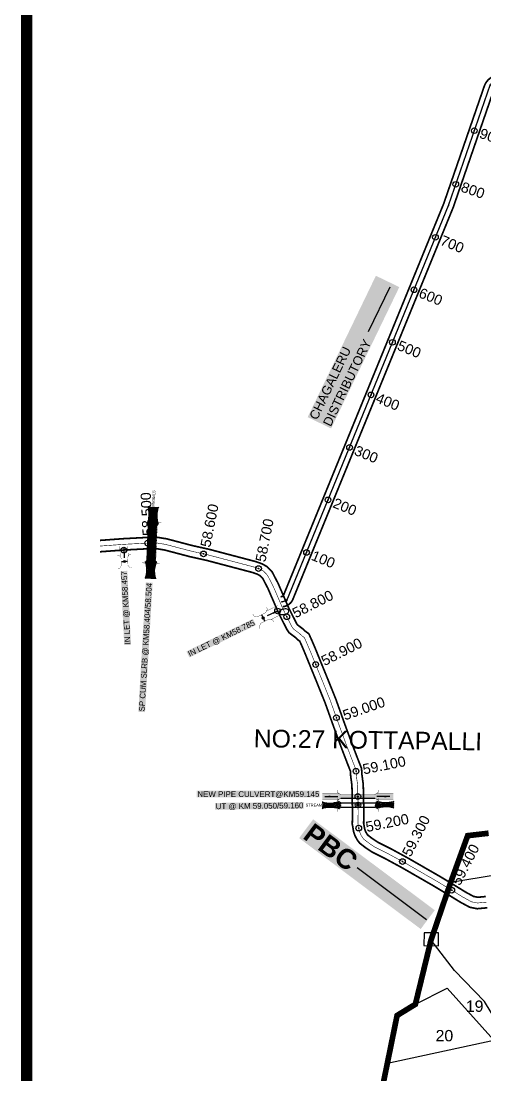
# Model space of a CAD drawing. Header units: inches. Extents: x 215816 to 245985, y 1583903 to 1595496.
# Drawn here: x 215816 to 216634, y 1589172 to 1591029 of the extents above; entities that cross this region are included whole.
import ezdxf
from ezdxf.enums import TextEntityAlignment as Align

# ---------------------------------------------------------------- set-up
doc = ezdxf.new("R2010")
doc.units = ezdxf.units.IN
doc.header["$MEASUREMENT"] = 0
doc.header["$PDMODE"] = 32
doc.header["$PDSIZE"] = 10
for name, pattern in [('ACAD_ISO02W100', [15, 12, -3]), ('ACAD_ISO03W100', [30, 12, -18]), ('HIDDEN2', [0.1875, 0.125, -0.0625])]:
    doc.linetypes.add(name, pattern=pattern)
for name, color, linetype in [('BLOCK', 72, 'Continuous'), ('BOUNDRY STONES', 240, 'Continuous'), ('CANAL1', 7, 'Continuous'), ('CSMark', 72, 'Continuous'), ('DIMENSION', 7, 'Continuous'), ('PAPER SIZE', 5, 'Continuous'), ('PLOTS', 7, 'Continuous'), ('PLOTS NO', 7, 'Continuous'), ('STRUCTURE', 5, 'Continuous'), ('text2', 7, 'Continuous'), ('Title', 7, 'Continuous'), ('VILLAGE BOUNDRY', 5, 'Continuous')]:
    doc.layers.add(name, color=color, linetype=linetype)
doc.styles.add('FONT1', font='Arial')
doc.styles.get("Standard").update_dxf_attribs({"font": 'arial.ttf'})
doc.dimstyles.get("Standard").update_dxf_attribs({"dimtxt": 0.18, "dimasz": 0.18, "dimexe": 0.18, "dimexo": 0.0625, "dimgap": 0.09, "dimtad": 0, "dimtih": 1, "dimtoh": 1, "dimdec": 4, "dimzin": 0, "dimdsep": 46, "dimtxsty": 'Standard', "dimcen": 0.09, "dimadec": 0, "dimazin": 0, "dimtfac": 1, "dimtdec": 4, "dimtofl": 0, "dimtmove": 0, "dimatfit": 3, "dimfxl": 1, "dimtolj": 1, "dimtzin": 0, "dimarcsym": 0})

# ---------------------------------------------------------------- blocks, each defined once
blk = doc.blocks.new('CIRCLE-BOX')
for p, q in [((-0.5, 0), (0.5, 0)), ((0, 0.5), (0, -0.5))]:
    blk.add_line(p, q)
blk.add_circle((0, 0), 0.2)
blk = doc.blocks.new('OT')
at = {"layer": 'STRUCTURE', "color": 190}
for points, const_width in [([(769775.2, 1706601.8), (769775.2, 1706597.8), (769769.2, 1706593.8), (769761.8, 1706593.8), (769754.4, 1706593.8), (769748.4, 1706597.8), (769748.4, 1706601.8)], 0.5), ([(769751.4, 1706595.8), (769729.4, 1706595.8)], 0.5), ([(769748.4, 1706573), (769748.4, 1706577), (769754.4, 1706581), (769761.8, 1706581), (769761.8, 1706581), (769761.8, 1706581), (769769.2, 1706581), (769775.2, 1706577), (769775.2, 1706573)], 0.5), ([(769761.8, 1706593.8), (769761.8, 1706581)], 2.5), ([(769751.4, 1706579), (769729.4, 1706579)], 0.5)]:
    blk.add_lwpolyline(points, dxfattribs=dict(at, const_width=const_width))
at = {"layer": 'STRUCTURE', "color": 0}
blk.add_circle((769761.8, 1706587.4), 1.87, dxfattribs=at)
blk.add_leader([(769732.6, 1706587.4), (769753.8, 1706587.4)], dimstyle='Standard', override={"dimasz": 10, "dimgap": 0.09, "dimtad": 0}, dxfattribs=at)
blk = doc.blocks.new('UT')
at = {"layer": 'STRUCTURE'}
h = blk.add_hatch(dxfattribs=at)
h.set_pattern_fill('DASH', color=150, scale=8, angle=-39.6278, style=0)
h.set_pattern_definition([(320.372247933, (-4370.464, -6260.8811), (1.40800153113, 0.132407282), [1, -1])])
h.paths.add_polyline_path([(765163, 1700681.9), (765165.6, 1700680.6), (765167.2, 1700680.3), (765169.1, 1700680), (765172.4, 1700679.6), (765176.4, 1700679.3), (765179.5, 1700679.5), (765183.1, 1700679.9), (765187.7, 1700680.9), (765188.9, 1700681.2), (765193.1, 1700682.2), (765196.1, 1700680.2), (765196.1, 1700672.2), (765193.1, 1700670.2), (765190.5, 1700670.8), (765188.1, 1700671.3), (765185.5, 1700671.8), (765183.6, 1700672.1), (765181, 1700672.5), (765180.3, 1700672.5), (765178.5, 1700672.6), (765176.7, 1700672.6), (765174.6, 1700672.5), (765172.5, 1700672.3), (765170.4, 1700672), (765168.5, 1700671.7), (765166.1, 1700671.2), (765165, 1700670.8), (765163, 1700669.7)])
h.paths.add_polyline_path([(765259.1, 1700682.2), (765256.1, 1700680.2), (765256.1, 1700672.2), (765259.1, 1700670.2), (765261.9, 1700671), (765264.4, 1700671.6), (765266.4, 1700672), (765269.1, 1700672.5), (765272.7, 1700673), (765276.1, 1700673.1), (765278.6, 1700672.9), (765281.2, 1700672.7), (765283.9, 1700672.3), (765286.4, 1700671.9), (765288, 1700671.3), (765289.2, 1700670.6), (765289.1, 1700682.7), (765287.6, 1700681.8), (765285.7, 1700681.2), (765283, 1700680.7), (765281.2, 1700680.4), (765276.7, 1700679.9), (765272.7, 1700679.9), (765268.7, 1700680.3), (765264.8, 1700681), (765261.2, 1700681.7)])
at = {"layer": 'STRUCTURE', "color": 150, "const_width": 0.628}
for points in [[(765190.1, 1700688.2), (765190.1, 1700684.2), (765196.1, 1700680.2), (765256.1, 1700680.2), (765262.1, 1700684.2), (765262.1, 1700688.2)], [(765190.1, 1700664.2), (765190.1, 1700668.2), (765196.1, 1700672.2), (765256.1, 1700672.2), (765262.1, 1700668.2), (765262.1, 1700664.2)]]:
    blk.add_lwpolyline(points, dxfattribs=at)
at = {"layer": 'STRUCTURE', "color": 150}
for points in [[(765196.1, 1700680.2), (765256.1, 1700680.2)], [(765196.1, 1700672.2), (765256.1, 1700672.2)], [(765196.1, 1700672.2), (765256.1, 1700672.2)]]:
    blk.add_lwpolyline(points, dxfattribs=at)
at = {"layer": 'STRUCTURE', "color": 0}
blk.add_circle((765226.1, 1700676.2), 1.89, dxfattribs=at)
at = {"layer": 'STRUCTURE', "color": 150}
for points in [[(765163, 1700681.9), (765164.4, 1700681.1), (765167.9, 1700680.2), (765171.2, 1700679.8), (765176.1, 1700679.4), (765184.7, 1700680.3), (765193.1, 1700682.2)], [(765289.1, 1700682.7), (765287.8, 1700681.9), (765284.3, 1700680.9), (765280.9, 1700680.4), (765276.1, 1700679.8), (765267.4, 1700680.5), (765259.1, 1700682.2)], [(765163, 1700669.7), (765164.3, 1700670.6), (765167.8, 1700671.6), (765171.2, 1700672.1), (765176, 1700672.6), (765184.7, 1700672), (765193.1, 1700670.2)], [(765289.2, 1700670.6), (765287.8, 1700671.4), (765284.2, 1700672.3), (765280.9, 1700672.7), (765276.1, 1700673.1), (765267.4, 1700672.2), (765259.1, 1700670.2)]]:
    blk.add_spline(points, degree=3, dxfattribs=at)
at = {"layer": 'STRUCTURE', "color": 0}
blk.add_text('STREAM', height=5, dxfattribs=at).set_placement((765148.2, 1700675.8), align=Align.MIDDLE_CENTER)
for points in [[(765190.9, 1700676), (765164.2, 1700675.8)], [(765289.3, 1700676.7), (765265.4, 1700676.4)]]:
    blk.add_leader(points, dimstyle='Standard', override={"dimasz": 10, "dimgap": 0.09, "dimtad": 0}, dxfattribs=at)
blk = doc.blocks.new('SLB')
at = {"layer": 'STRUCTURE'}
h = blk.add_hatch(dxfattribs=at)
h.set_pattern_fill('DOTS', color=6, scale=20, angle=320.3722, style=0)
h.set_pattern_definition([(320.372247934, (-159.4327, -72.9564), (1.2786241598, 0.5641323054), [0, -1.25])])
h.paths.add_polyline_path([(769699.5, 1706871.1), (769699.5, 1706861.1), (769729.1, 1706861.1), (769732.1, 1706863.1), (769792.1, 1706863.1), (769795.1, 1706861.1), (769824.7, 1706861.1), (769824.7, 1706871.1), (769795.1, 1706871.1), (769792.1, 1706869.1), (769732.1, 1706869.1), (769729.1, 1706871.1)])
at = {"layer": 'STRUCTURE', "color": 6, "const_width": 0.628}
for points in [[(769726.1, 1706877.1), (769726.1, 1706873.1), (769732.1, 1706869.1), (769792.1, 1706869.1), (769798.1, 1706873.1), (769798.1, 1706877.1)], [(769726.1, 1706855.1), (769726.1, 1706859.1), (769732.1, 1706863.1), (769792.1, 1706863.1), (769798.1, 1706859.1), (769798.1, 1706855.1)]]:
    blk.add_lwpolyline(points, dxfattribs=at)
at = {"layer": 'STRUCTURE', "color": 6, "linetype": 'ACAD_ISO02W100', "ltscale": 0.5, "const_width": 0.5}
for points in [[(769699.5, 1706871.1), (769729.1, 1706871.1)], [(769699.5, 1706861.1), (769729.1, 1706861.1)], [(769795.1, 1706871.1), (769824.7, 1706871.1)], [(769795.1, 1706861.1), (769824.7, 1706861.1)]]:
    blk.add_lwpolyline(points, dxfattribs=at)
at = {"layer": 'STRUCTURE', "color": 6}
blk.add_lwpolyline([(769732.1, 1706863.1), (769792.1, 1706863.1)], dxfattribs=at)
blk.add_lwpolyline([(769732.1, 1706863.1), (769792.1, 1706863.1)], dxfattribs=at)
at = {"layer": 'STRUCTURE', "color": 0}
blk.add_circle((769762.1, 1706866.1), 1.24, dxfattribs=at)
for points in [[(769703.8, 1706866), (769726.7, 1706866)], [(769818.6, 1706865.8), (769795.7, 1706865.8)]]:
    blk.add_leader(points, dimstyle='Standard', override={"dimasz": 10, "dimgap": 0.09, "dimtad": 0}, dxfattribs=at)
blk = doc.blocks.new('SP')
at = {"layer": 'STRUCTURE'}
h = blk.add_hatch(dxfattribs=at)
h.set_pattern_fill('DASH', color=256, scale=8, style=0)
edge = h.paths.add_edge_path()
edge.add_spline(control_points=[(769825.7, 1706742.1), (769825.3, 1706741.8), (769823.8, 1706740.8), (769820.9, 1706740.3), (769817, 1706739.7), (769811.4, 1706738.9), (769804, 1706739.7), (769798.4, 1706741), (769795.6, 1706741.6)], knot_values=[0, 0, 0, 0, 1.613557, 5.24513, 8.624976, 13.470124, 22.190216, 30.746377, 30.746377, 30.746377, 30.746377], degree=3, periodic=0)
edge.add_line((769795.6, 1706741.6), (769792.6, 1706739.6))
edge.add_line((769792.6, 1706739.6), (769732.6, 1706739.6))
edge.add_line((769732.6, 1706739.6), (769729.6, 1706741.6))
edge.add_spline(control_points=[(769729.6, 1706741.6), (769726.9, 1706740.9), (769721.3, 1706739.5), (769713.9, 1706738.5), (769708.3, 1706739.1), (769704.4, 1706739.6), (769701.5, 1706740), (769700, 1706741), (769699.5, 1706741.3)], knot_values=[0, 0, 0, 0, 8.556161, 17.276253, 22.121402, 25.501247, 29.13282, 30.746377, 30.746377, 30.746377, 30.746377], degree=3, periodic=0)
edge.add_line((769699.5, 1706741.3), (769699.5, 1706722.1))
edge.add_spline(control_points=[(769699.5, 1706722.1), (769700, 1706722.4), (769701.4, 1706723.4), (769704.3, 1706724), (769708.2, 1706724.5), (769713.8, 1706725.3), (769721.2, 1706724.5), (769726.8, 1706723.3), (769729.6, 1706722.6)], knot_values=[0, 0, 0, 0, 1.613557, 5.24513, 8.624976, 13.470124, 22.190216, 30.746377, 30.746377, 30.746377, 30.746377], degree=3, periodic=0)
edge.add_line((769729.6, 1706722.6), (769732.6, 1706724.6))
edge.add_line((769732.6, 1706724.6), (769792.6, 1706724.6))
edge.add_line((769792.6, 1706724.6), (769795.6, 1706722.6))
edge.add_spline(control_points=[(769795.6, 1706722.6), (769798.4, 1706723.3), (769803.9, 1706724.8), (769811.3, 1706725.8), (769817, 1706725.1), (769820.9, 1706724.7), (769823.8, 1706724.2), (769825.2, 1706723.3), (769825.7, 1706723)], knot_values=[0, 0, 0, 0, 8.556161, 17.276253, 22.121402, 25.501247, 29.13282, 30.746377, 30.746377, 30.746377, 30.746377], degree=3, periodic=0)
edge.add_line((769825.7, 1706723), (769825.7, 1706742.1))
h.paths.add_polyline_path([(769764.2, 1706732.1, -1), (769761.1, 1706732.1, -1)], flags=0)
h.paths.add_polyline_path([(769761.1, 1706732.1, 1), (769764.2, 1706732.1, 1)], flags=16)
at = {"layer": 'STRUCTURE', "const_width": 0.628}
for points in [[(769726.6, 1706747.6), (769726.6, 1706743.6), (769732.6, 1706739.6), (769792.6, 1706739.6), (769798.6, 1706743.6), (769798.6, 1706747.6)], [(769726.6, 1706716.6), (769726.6, 1706720.6), (769732.6, 1706724.6), (769792.6, 1706724.6), (769798.6, 1706720.6), (769798.6, 1706716.6)]]:
    blk.add_lwpolyline(points, dxfattribs=at)
at = {"layer": 'STRUCTURE', "color": 3}
blk.add_lwpolyline([(769732.6, 1706724.6), (769792.6, 1706724.6)], dxfattribs=at)
blk.add_lwpolyline([(769732.6, 1706724.6), (769792.6, 1706724.6)], dxfattribs=at)
at = {"layer": 'STRUCTURE', "color": 0}
blk.add_circle((769762.6, 1706732.1), 1.55, dxfattribs=at)
at = {"layer": 'STRUCTURE'}
for points in [[(769699.5, 1706741.3), (769700.9, 1706740.5), (769704.4, 1706739.6), (769707.8, 1706739.2), (769712.6, 1706738.8), (769721.3, 1706739.7), (769729.6, 1706741.6)], [(769825.7, 1706742.1), (769824.3, 1706741.3), (769820.8, 1706740.3), (769817.5, 1706739.8), (769812.7, 1706739.2), (769804, 1706739.9), (769795.6, 1706741.6)], [(769699.5, 1706722.1), (769700.9, 1706723), (769704.4, 1706724), (769707.7, 1706724.5), (769712.5, 1706725), (769721.2, 1706724.4), (769729.6, 1706722.6)], [(769825.7, 1706723), (769824.3, 1706723.8), (769820.8, 1706724.7), (769817.4, 1706725.1), (769812.6, 1706725.5), (769803.9, 1706724.6), (769795.6, 1706722.6)]]:
    blk.add_spline(points, degree=3, dxfattribs=at)
at = {"layer": 'STRUCTURE', "color": 0}
blk.add_text('STREAM', height=5, dxfattribs=at).set_placement((769684.3, 1706732.1), align=Align.MIDDLE_CENTER)
for points in [[(769727.4, 1706732.1), (769700.8, 1706732.1)], [(769824.4, 1706732.1), (769800.5, 1706732.1)]]:
    blk.add_leader(points, dimstyle='Standard', override={"dimasz": 10, "dimgap": 0.09, "dimtad": 0}, dxfattribs=at)
blk = doc.blocks.new('8888')
at = {"layer": 'Title', "color": 5, "insert": (195105.1, 1605625), "char_height": 23, "width": 173.819, "attachment_point": 1, "rotation": 320.8039, "bg_fill": 1, "box_fill_scale": 1.1, "bg_fill_color": 7, "bg_fill_true_color": 16777215, "bg_fill_transparency": 0}
blk.add_mtext('\\pxql;{\\fArial|b1|i0|c0|p34;\\C1;PBC}', dxfattribs=at)
at = {"layer": 'Title', "color": 1}
blk.add_leader([(195232.7, 1605504.6), (195154, 1605569)], dimstyle='Standard', override={"dimtxt": 5, "dimasz": 50, "dimgap": 0.09, "dimtad": 0, "dimzin": 2}, dxfattribs=at)

msp = doc.modelspace()

# ---------------------------------------------------------------- linework, layer by layer
at = {"color": 5, "const_width": 20}
msp.add_lwpolyline([(215826.3046, 1593914.89263), (229280.17091, 1593914.89263), (229280.17091, 1584434.03049), (215826.3046, 1584434.03049)], close=True, dxfattribs=at)
at = {"layer": 'BOUNDRY STONES'}
msp.add_lwpolyline([(216552.583, 1589422.66595), (216527.11959, 1589423.02439), (216526.79756, 1589400.14744), (216552.26097, 1589399.789)], close=True, dxfattribs=at)
at = {"layer": 'CANAL1', "color": 200, "linetype": 'ByBlock', "ltscale": 40, "const_width": 3, "elevation": 90.479}
for points in [[(216274.04763, 1590014.78568), (216276.92318, 1590015.4247, 0.2456371543), (216279.04865, 1590017.21643), (216561.57616, 1590707.17835), (216633.25807, 1590914.47467, -0.1663253185), (216644.80682, 1590929.27679), (216811.86875, 1591038.39817), (217017.45073, 1591189.61953, -0.0684641651), (217024.39733, 1591193.39188), (217291.70022, 1591294.24242, 0.0828679249), (217294.83178, 1591296.06103), (218414.73996, 1592223.17488)], [(216277.95237, 1589997.21432), (216280.82793, 1589997.85333, 0.2456371543), (216295.70621, 1590010.39544), (216578.42384, 1590700.82165), (216650.26971, 1590908.59214, -0.1663253185), (216654.65027, 1590914.20674), (216822.13125, 1591023.60183), (217028.11642, 1591175.11977, -0.0684641651), (217030.75134, 1591176.55066), (217298.05424, 1591277.4012, 0.0828679249), (217306.31015, 1591282.19571), (218426.21833, 1592209.30957)]]:
    msp.add_lwpolyline(points, format="xyb", dxfattribs=at)
at = {"layer": 'CANAL1', "color": 1, "linetype": 'HIDDEN2', "ltscale": 5, "const_width": 2, "elevation": 90.479}
msp.add_lwpolyline([(216276, 1590006), (216278.87556, 1590006.63901, 0.2456371543), (216287.37743, 1590013.80594), (216570, 1590704), (216641.76389, 1590911.5334, -0.1663253185), (216649.72855, 1590921.74177), (216817, 1591031), (217022.78358, 1591182.36965, -0.0684641651), (217027.57433, 1591184.97127), (217294.87723, 1591285.82181, 0.0828679249), (217300.57097, 1591289.12837), (218420.47914, 1592216.24223)], format="xyb", dxfattribs=at)
at = {"layer": 'CANAL1', "color": 1, "ltscale": 4, "const_width": 3}
for points in [[(215955.43275, 1590114.16168), (215997.49629, 1590117.2222), (216053.05128, 1590120.10165), (216072.93659, 1590116.96762), (216118.26476, 1590105.05415), (216148.5758, 1590098.29025), (216184.62594, 1590088.78343), (216230.88564, 1590076.60717), (216241.58323, 1590072.75468), (216250.31515, 1590067.80443), (216259.1029, 1590058.61011), (216269.74727, 1590038.16025), (216279.2147, 1590016.26162), (216287.03071, 1589998.01174), (216292.94269, 1589985.88985), (216297.6386, 1589976.81771), (216302.37105, 1589967.46881), (216303.69099, 1589965.47944), (216308.21636, 1589962.03899), (216312.69979, 1589958.67777), (216317.87137, 1589953.94568), (216323.87141, 1589949.55158), (216329.22155, 1589937.71587), (216335.99259, 1589921.81431), (216346.39508, 1589896.197), (216354.12872, 1589877.35811), (216371.18275, 1589835.12809), (216386.94167, 1589791.08277), (216400.10439, 1589755.42048), (216410.02185, 1589729.52174), (216416.76472, 1589712.42659), (216417.53548, 1589701.00188), (216419.80413, 1589683.94646), (216420.82076, 1589635.462), (216420.48991, 1589615.73025), (216422.21262, 1589606.11213), (216423.77313, 1589601.51913), (216426.15295, 1589597.15763), (216427.91285, 1589594.84692), (216435.86786, 1589588.74589), (216445.2657, 1589582.4905), (216468.52317, 1589570.84112), (216498.62799, 1589554.47926), (216554.15813, 1589522.56111), (216576.05334, 1589509.39965), (216601.23913, 1589493.95146), (216614.44839, 1589486.83307), (216621.75754, 1589485.39172), (216635.9269, 1589486.70484)], [(215955.43275, 1590094.10881), (215998.73971, 1590097.2598), (216052.00072, 1590100.02035), (216068.82741, 1590097.36838), (216113.54324, 1590085.61585), (216143.8462, 1590078.85375), (216179.52606, 1590069.44457), (216224.94036, 1590057.49083), (216233.20277, 1590054.51532), (216237.89085, 1590051.85757), (216242.6771, 1590046.84989), (216251.67473, 1590029.56375), (216260.8433, 1590008.35638), (216268.83929, 1589989.68626), (216275.07131, 1589976.90815), (216279.8354, 1589967.70429), (216285.05695, 1589957.38919), (216288.89501, 1589951.60456), (216296.16564, 1589946.07701), (216299.92021, 1589943.26223), (216305.17463, 1589938.45432), (216307.81259, 1589936.52242), (216310.90645, 1589929.67813), (216317.52541, 1589914.13369), (216327.87892, 1589888.637), (216335.60528, 1589869.81589), (216352.48725, 1589828.01191), (216368.14433, 1589784.25123), (216381.38361, 1589748.38152), (216391.38015, 1589722.27626), (216397.01928, 1589707.97941), (216397.62452, 1589699.00812), (216399.83187, 1589682.41354), (216400.81724, 1589635.42), (216400.46009, 1589614.11975), (216402.79138, 1589601.10387), (216405.39087, 1589593.45287), (216409.32305, 1589586.24637), (216413.62115, 1589580.60308), (216424.22814, 1589572.46811), (216435.2083, 1589565.1595), (216459.26683, 1589553.10888), (216488.86801, 1589537.02074), (216544.02187, 1589505.31889), (216565.67266, 1589492.30435), (216591.25887, 1589476.61054), (216607.61761, 1589467.79493), (216620.72446, 1589465.21028), (216638.6031, 1589466.86716)]]:
    msp.add_lwpolyline(points, dxfattribs=at)
at = {"layer": 'CANAL1', "color": 1, "linetype": 'HIDDEN2', "ltscale": 40, "const_width": 1}
msp.add_lwpolyline([(215955.43275, 1590104.13524), (215998.118, 1590107.241), (216052.526, 1590110.061), (216070.882, 1590107.168), (216115.904, 1590095.335), (216146.211, 1590088.572), (216182.076, 1590079.114), (216227.913, 1590067.049), (216237.393, 1590063.635), (216244.103, 1590059.831), (216250.89, 1590052.73), (216260.711, 1590033.862), (216270.029, 1590012.309), (216277.935, 1589993.849), (216284.007, 1589981.399), (216288.737, 1589972.261), (216293.714, 1589962.429), (216296.293, 1589958.542), (216302.191, 1589954.058), (216306.31, 1589950.97), (216311.523, 1589946.2), (216315.842, 1589943.037), (216320.064, 1589933.697), (216326.759, 1589917.974), (216337.137, 1589892.417), (216344.867, 1589873.587), (216361.835, 1589831.57), (216377.543, 1589787.667), (216390.744, 1589751.901), (216400.701, 1589725.899), (216406.892, 1589710.203), (216407.58, 1589700.005), (216409.818, 1589683.18), (216410.55542, 1589648.01165), (216410.819, 1589635.441), (216410.475, 1589614.925), (216412.502, 1589603.608), (216414.582, 1589597.486), (216417.738, 1589591.702), (216420.767, 1589587.725), (216430.048, 1589580.607), (216440.237, 1589573.825), (216463.895, 1589561.975), (216493.748, 1589545.75), (216549.09, 1589513.94), (216570.863, 1589500.852), (216596.249, 1589485.281), (216611.033, 1589477.314), (216621.241, 1589475.301), (216637.265, 1589476.786)], dxfattribs=at)
at = {"layer": 'CSMark', "linetype": 'Continuous'}
for p in [(216615.64692, 1590836.00594, 90.479), (216582.9662, 1590741.49684, 90.479), (216547.14038, 1590648.1744, 90.479), (216509.24603, 1590555.63241, 90.479), (216471.35169, 1590463.09043, 90.479), (216433.45734, 1590370.54845, 90.479), (216395.56299, 1590278.00647, 90.479), (216357.66865, 1590185.46448, 90.479), (216319.7743, 1590092.9225, 90.479)]:
    msp.add_point(p, dxfattribs=at)
at = {"layer": 'PLOTS'}
for points in [[(216574.11049, 1589511.94458), (216655.75432, 1589525.71332), (216728.73381, 1589524.38949)], [(216813.69939, 1589364.23045), (216797.2546, 1589305.52895), (216790.80633, 1589274.20092), (216748.65974, 1589253.18136), (216750.1006, 1589198.63904), (216795.04723, 1589219.41906), (216831.85145, 1589173.8741), (216816.02164, 1589161.08226), (216817.25541, 1589032.24472), (216790.98951, 1589029.81281), (216736.41517, 1589153.12994), (216729.18712, 1589169.46255), (216686.0171, 1589215.5487), (216633.73747, 1589302.02361), (216580.60784, 1589356.27532), (216539.28749, 1589409.9928)], [(216511.70376, 1589296.85566), (216567.6265, 1589325.46776), (216650.01823, 1589233.78703), (216722.46407, 1589153.17352), (216736.41517, 1589153.12994)], [(216462.35853, 1589193.30915), (216650.01823, 1589233.78703)]]:
    msp.add_lwpolyline(points, dxfattribs=at)
at = {"layer": 'text2', "color": 0, "linetype": 'Continuous', "elevation": 90.479}
msp.add_lwpolyline([(216276, 1590006), (216285, 1590008), (216570, 1590704), (216644, 1590918), (216817, 1591031), (217025, 1591184), (217298, 1591287), (218420.47914, 1592216.24223)], dxfattribs=at)
at = {"layer": 'text2', "color": 3, "linetype": 'Continuous'}
for p in [(216039.75569, 1590109.39911), (216138.02286, 1590090.39918), (216235.16228, 1590064.43834), (216284.92245, 1589979.63042), (216335.89622, 1589895.47257), (216372.48612, 1589801.80069), (216407.07592, 1589707.47686), (216411.85962, 1589607.19447), (216488.92744, 1589548.36996), (216575.85891, 1589497.78766)]:
    msp.add_point(p, dxfattribs=at)
at = {"layer": 'text2'}
for p in [(216046.85658, 1590109.76715), (215997.48584, 1590097.08148), (216268.62743, 1589989.82105), (216410.23927, 1589663.08889), (216410.55542, 1589648.01165)]:
    msp.add_point(p, dxfattribs=at)
at = {"layer": 'VILLAGE BOUNDRY', "linetype": 'ACAD_ISO03W100', "const_width": 10}
msp.add_lwpolyline([(216640.83141, 1589598.23106), (216603.98345, 1589593.93759), (216574.11049, 1589511.94458), (216539.28749, 1589409.9928), (216511.70376, 1589296.85566), (216479.4619, 1589277.11584), (216462.35853, 1589193.30915), (216441.69531, 1589092.29092)], dxfattribs=at)

# ---------------------------------------------------------------- block references
at = {"layer": 'BLOCK'}
for p in [(216570, 1590704, 91.296), (216276, 1590006, 90.479), (216285, 1590008, 91.418)]:
    msp.add_blockref('CIRCLE-BOX', p, dxfattribs=at)
at = {"layer": 'STRUCTURE', "color": 0}
for name, p, rotation in [('SP', (-1457565.93718, 2429448.34815), 267.6417515014389), ('SLB', (-1462985.5482, 2418829.06386), 268.0048681860083), ('OT', (160856.83463, 3461315.52152), 205.9732156061361)]:
    msp.add_blockref(name, p, dxfattribs=dict(at, rotation=rotation))
at = {"layer": 'STRUCTURE', "color": 0, "xscale": 0.8399999999999999, "yscale": 0.8399999999999999, "zscale": 0.8399999999999999, "rotation": 272.8331275422211}
msp.add_blockref('OT', (-1247742.22989, 2165030.88202), dxfattribs=at)
at = {"layer": 'STRUCTURE', "color": 0}
for name, p in [('SLB', (-553351.8663, -117202.98372)), ('UT', (-548815.50401, -111028.21125))]:
    msp.add_blockref(name, p, dxfattribs=at)
at = {"layer": 'text2', "xscale": 1.5, "yscale": 1.5, "zscale": 1.5, "rotation": 2.432865180304812}
msp.add_blockref('8888', (26173.46841, -829071.65961), dxfattribs=at)

# ---------------------------------------------------------------- texts
at = {"layer": 'CSMark', "color": 1, "linetype": 'Continuous', "style": 'FONT1'}
for s, rotation, p in [('900', 340.92490151, (216626.04292, 1590832.41107, 90.479)), ('800', 340.92490151, (216593.3622, 1590737.90196, 90.479)), ('700', 337.73174641, (216557.32, 1590644.00602, 90.479)), ('600', 337.73174649, (216519.42565, 1590551.46404, 90.479)), ('500', 337.73174641, (216481.5313, 1590458.92205, 90.479)), ('400', 337.73174641, (216443.63696, 1590366.38007, 90.479)), ('300', 337.73174641, (216405.74261, 1590273.83809, 90.479)), ('200', 337.73174649, (216367.84826, 1590181.29611, 90.479)), ('100', 337.73174641, (216329.95392, 1590088.75412, 90.479)), ('0', 282.52880742, (216278.38623, 1589995.26194, 90.479))]:
    msp.add_text(s, height=18, rotation=rotation, dxfattribs=at).set_placement(p, align=Align.MIDDLE_LEFT)
at = {"layer": 'CSMark', "color": 1}
for s, rotation, p in [('58.500', 92.87955353, (216039.77523, 1590122.01602)), ('58.600', 78.80987501, (216141.10901, 1590102.63285)), ('58.700', 78.80987501, (216238.24844, 1590076.672)), ('58.800', 26.87873539, (216296.4566, 1589984.74416)), ('58.900', 26.87873539, (216347.43036, 1589900.58631)), ('59.000', 19.31132559, (216384.59326, 1589805.35093)), ('59.100', 11.34219769, (216418.92777, 1589710.57421)), ('59.200', 11.34219769, (216424.34204, 1589609.0319)), ('59.300', 62.80426112, (216495.26717, 1589559.27843)), ('59.400', 62.80426112, (216582.19863, 1589508.69613))]:
    msp.add_text(s, height=18, rotation=rotation, dxfattribs=at).set_placement(p, align=Align.MIDDLE_LEFT)
at = {"layer": 'DIMENSION', "insert": (216428.266, 1589778.26645), "char_height": 31.2482266, "width": 383.2064242, "attachment_point": 2, "rotation": 359.1935137}
msp.add_mtext('\\pxqc;NO:27 KOTTAPALLI', dxfattribs=at)
at = {"layer": 'PLOTS NO'}
for s, p in [('19', (216600.71169, 1589283.53986)), ('20', (216547.36014, 1589231.55811))]:
    msp.add_text(s, height=20, dxfattribs=at).set_placement(p)
at = {"layer": 'STRUCTURE', "color": 5, "insert": (216323.93908, 1590332.06302), "char_height": 16, "width": 273.396588, "attachment_point": 1, "rotation": 64.22328299, "style": 'FONT1', "bg_fill": 1, "box_fill_scale": 1.1, "bg_fill_color": 7, "bg_fill_true_color": 16777215, "bg_fill_transparency": 0}
msp.add_mtext('{\\C1;CHAGALERU DISTRIBUTORY}', dxfattribs=at)
at = {"layer": 'STRUCTURE', "color": 5, "char_height": 10, "attachment_point": 1, "bg_fill": 1, "box_fill_scale": 1.1, "bg_fill_color": 7, "bg_fill_true_color": 16777215, "bg_fill_transparency": 0}
for s, insert, width, rotation in [('IN LET @ KM58.457', (215999.15956, 1589930.64606), 128.5652115, 92.83312754), ('SP CUM SLRB @ KM58.404/58.504', (216024.06466, 1589813.1123), 226.3687585, 86.64190004), ('IN LET @ KM58.785', (216109.24758, 1589918.12204), 128.6402456, 25.97321561), ('UT @ KM 59.050/59.160', (216159.51393, 1589650.63612), 154.1723056, 0.61761339)]:
    msp.add_mtext(s, dxfattribs=dict(at, insert=insert, width=width, rotation=rotation))
at = {"layer": 'STRUCTURE', "color": 5, "insert": (216127.23677, 1589672.23544), "char_height": 10, "width": 214.7998636, "attachment_point": 1, "bg_fill": 1, "box_fill_scale": 1.1, "bg_fill_color": 7, "bg_fill_true_color": 16777215, "bg_fill_transparency": 0}
msp.add_mtext('NEW PIPE CULVERT@KM59.145', dxfattribs=at)

# ---------------------------------------------------------------- leaders
at = {"layer": 'PAPER SIZE', "color": 1}
msp.add_leader([(216466.48472, 1590560.40893), (216428.73364, 1590481.34414)], dimstyle='Standard', override={"dimasz": 40, "dimgap": 0.09, "dimtad": 0, "dimtfill": 2, "dimtfillclr": 5}, dxfattribs=at)

doc.saveas('drawing.dxf')
